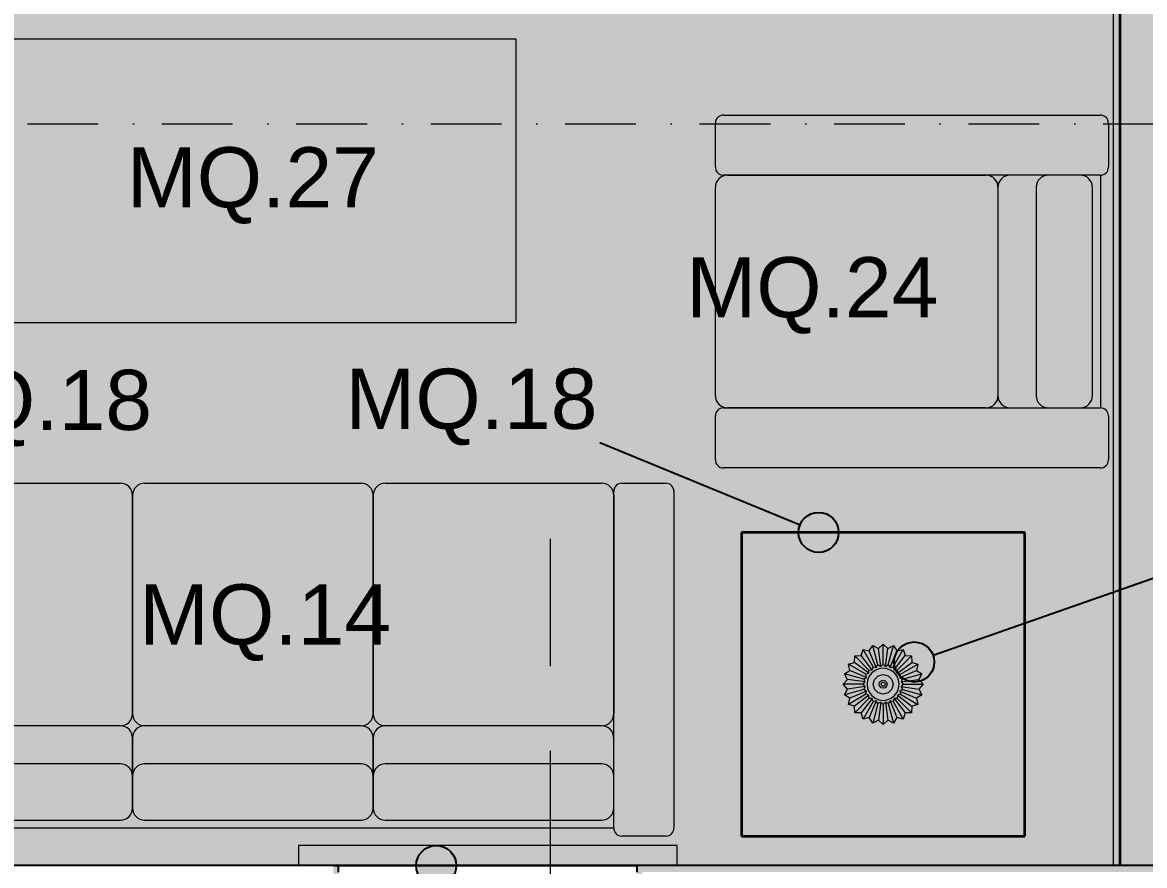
# Model space of a CAD drawing. Header units: millimetres. Extents: x -14278 to 103595, y -22378 to 34603.
# Drawn here: x 10063 to 12861, y 150 to 2253 of the extents above; entities that cross this region are included whole.
import ezdxf
from ezdxf.enums import TextEntityAlignment as Align

# ---------------------------------------------------------------- set-up
doc = ezdxf.new("R2010")
doc.units = ezdxf.units.MM
doc.header["$MEASUREMENT"] = 0
for name, pattern in [('Dashed', [282.222223, 141.111112, -141.111112]), ('Dot & Dashed', [335.138881, 176.388884, -88.194442, 0, -70.555556]), ('Long Dashed', [529.166651, 317.499995, -211.666656])]:
    doc.linetypes.add(name, pattern=pattern)
for name, color, linetype in [('A-Zz_20_10_90-T_TextFFEInternal', 7, 'Continuous'), ('A-Zz_60_50_80-P_MarkerSection', 7, 'Continuous'), ('NewA-Ee_25_10-M_WallsExternal', 7, 'Continuous'), ('NewA-Ee_25_10-M_WallsInternal', 7, 'Continuous'), ('NewA-Ee_30_40-M_Floors', 7, 'Continuous'), ('NewA-Ee_30_60-M_Pavements', 7, 'Continuous'), ('NewA-Ee_40_20-M_GeneralFFAndEInternalFixed', 7, 'Continuous'), ('NewA-Ee_40_20-M_GeneralFFAndEInternalMovable', 7, 'Continuous'), ('NewA-SL-M_SpacesInternal', 7, 'Continuous'), ('NewA-Ss_30_25-M_CeilingAndSoffitSystems', 7, 'Continuous'), ('NewA-Zz_20_10_90-T_TextFFEInternal', 7, 'Continuous'), ('NewA-Zz_35_40_80-M_GridStructural', 7, 'Continuous'), ('NewA-Zz_50_10_70-P_BoundarySiteRed', 7, 'Continuous'), ('NewA-Zz_50_90_00-M_GrossInternal', 7, 'Continuous')]:
    doc.layers.add(name, color=color, linetype=linetype)
doc.styles.add('GENERATED_STYLE_1', font='')
doc.styles.get('GENERATED_STYLE_1').set_extended_font_data('Arial')

# ---------------------------------------------------------------- blocks, each defined once
blk = doc.blocks.new('LIVING ROOM_121_20_1', base_point=(10279.5, 2968.8))
at = {"layer": 'NewA-SL-M_SpacesInternal', "color": 253, "linetype": 'Continuous', "lineweight": 13}
for p, q in [((12799.2, 150.3), (12799.2, 4242)), ((8500.3, 150.3), (12799.2, 150.3))]:
    blk.add_line(p, q, dxfattribs=at)
at = {"layer": 'NewA-SL-M_SpacesInternal', "color": 5, "lineweight": 70, "style": 'GENERATED_STYLE_1'}
for tag, height, p in [('ROOM_NAME', 200, (10279.5, 3276.6)), ('ROOM_NUMBER', 150, (10279.5, 2973.8)), ('adj_text', 150, (10279.5, 2738.1))]:
    blk.add_attdef(tag, text='', height=height, dxfattribs=at).set_placement(p, align=Align.TOP_CENTER)
blk = doc.blocks.new('Mesh_1_1', base_point=(14339.9, 34603))
at = {"layer": 'NewA-Ee_30_60-M_Pavements', "color": 254, "linetype": 'Continuous', "lineweight": 13, "flags": 128}
blk.add_lwpolyline([(14339.9, 34603, -0.414214), (42830.6, 6112.3, -0.414214), (14339.9, -22378.4, -0.414214), (-14150.7, 6112.3, -0.414214)], format="xyb", close=True, dxfattribs=at)
blk = doc.blocks.new('Slab_4_1', base_point=(11328, 15324.9))
at = {"layer": 'NewA-Ee_30_40-M_Floors', "linetype": 'Continuous', "lineweight": 13}
blk.add_hatch(color=254, dxfattribs=at).paths.add_polyline_path([(11328, 15324.9), (11328, 15099.7), (150.3, 15099.7), (150.3, 9350.5), (-124.9, 9350.5), (-124.9, 8300.5), (150.3, 8300.5), (150.3, 6700.3), (2050.3, 6700.3), (2050.3, 2150.3), (5499.7, 2150.3), (5499.7, 3091.8), (6214.3, 3091.8), (6214.3, 2766.8), (7714.3, 2766.8), (7714.3, 3091.8), (8455.6, 3091.8), (8500.3, 150.3), (16363.1, 150.3), (16363.1, -124.9), (17413.1, -124.9), (17413.1, 150.3), (27899.7, 150.3), (27899.7, 6700.3), (34699.7, 6700.3), (34699.7, 15099.7), (34639.4, 15099.7), (34639.4, 15324.9), (32809.4, 15324.9), (32809.4, 15099.7), (13158, 15099.7), (13158, 15324.9)])
at = {"layer": 'NewA-Ee_30_40-M_Floors', "color": 6, "linetype": 'Continuous', "lineweight": 13, "flags": 128}
blk.add_lwpolyline([(27899.7, 150.3), (17413.1, 150.3), (17413.1, -124.9), (16363.1, -124.9), (16363.1, 150.3), (8500.3, 150.3), (8455.6, 3091.8), (7714.3, 3091.8), (7714.3, 2766.8), (6214.3, 2766.8), (6214.3, 3091.8), (5499.7, 3091.8)], dxfattribs=at)
blk = doc.blocks.new('Slab_21_1', base_point=(8500.3, 150.3))
at = {"layer": 'NewA-Ss_30_25-M_CeilingAndSoffitSystems', "linetype": 'Continuous', "lineweight": 0}
blk.add_hatch(color=255, dxfattribs=at).paths.add_polyline_path([(8500.3, 150.3), (12783, 150.3), (12783, 4242), (8455.6, 4242), (8455.6, 3091.8), (8500.3, 3091.8)])
at = {"layer": 'NewA-Ss_30_25-M_CeilingAndSoffitSystems', "color": 6, "linetype": 'Continuous', "lineweight": 13, "flags": 128}
blk.add_lwpolyline([(8500.3, 150.3), (8500.3, 3091.8), (8455.6, 3091.8), (8455.6, 4242), (12783, 4242), (12783, 150.3)], close=True, dxfattribs=at)
blk = doc.blocks.new('Wall_44_1', base_point=(12924.2, 4242))
at = {"layer": 'NewA-Ee_25_10-M_WallsInternal', "linetype": 'Continuous', "lineweight": 13}
blk.add_hatch(color=6, dxfattribs=at).paths.add_polyline_path([(12799.2, 4242), (12799.2, 150.3), (12924.2, 150.3), (12924.2, 4242)])
at = {"layer": 'NewA-Ee_25_10-M_WallsInternal', "color": 92, "linetype": 'Continuous', "lineweight": 35, "flags": 128}
for points in [[(12799.2, 4242), (12799.2, 150.3)], [(12924.2, 496.7), (12924.2, 4242)], [(12924.2, 150.3), (12924.2, 396.7)]]:
    blk.add_lwpolyline(points, dxfattribs=at)
blk = doc.blocks.new('Window 19_5')
at = {"layer": 'NewA-Ee_25_10-M_WallsExternal', "linetype": 'Continuous', "lineweight": 13}
for points in [[(-372, 0), (-372, -50), (-322, -50), (-322, 0)], [(372, -50), (372, 0), (322, 0), (322, -50)]]:
    blk.add_hatch(color=104, dxfattribs=at).paths.add_polyline_path(points)
at = {"layer": 'NewA-Ee_25_10-M_WallsExternal', "linetype": 'Continuous'}
for p, q in [((-372, 300), (-372, 340)), ((-372, 340), (372, 340)), ((372, 340), (372, 300)), ((-322, 0), (322, 0)), ((-322, -25), (322, -25)), ((322, -50), (-322, -50)), ((-372, -300.1), (372, -300.1))]:
    blk.add_line(p, q, dxfattribs=at)
at = {"layer": 'NewA-Ee_25_10-M_WallsExternal', "linetype": 'Dashed'}
blk.add_line((-372, 300), (372, 300), dxfattribs=at)
at = {"layer": 'NewA-Ee_25_10-M_WallsExternal', "color": 24, "linetype": 'Continuous', "lineweight": 13}
for p, q in [((-372, 0), (-322, 0)), ((-322, 0), (-322, -50)), ((322, -50), (322, 0)), ((322, 0), (372, 0)), ((-322, -50), (-372, -50)), ((372, -50), (322, -50))]:
    blk.add_line(p, q, dxfattribs=at)
at = {"layer": 'NewA-Ee_25_10-M_WallsExternal', "color": 92, "linetype": 'Continuous', "lineweight": 35}
for p, q in [((-372, 0), (-372, -50)), ((372, 0), (372, -50))]:
    blk.add_line(p, q, dxfattribs=at)
blk = doc.blocks.new('Wall_57_1', base_point=(16200, 0))
at = {"layer": 'NewA-Ee_25_10-M_WallsExternal', "linetype": 'Continuous', "lineweight": 13}
for points in [[(10838.3, 150.3), (10838.3, -99.8), (10851.3, -99.8), (10851.3, 150.3)], [(11608.3, 150.3), (11595.3, 150.3), (11595.3, -99.8), (11608.3, -99.8)], [(16200, 150.3), (11608.3, 150.3), (11608.3, 133.9), (16200, 133.9)]]:
    blk.add_hatch(color=6, dxfattribs=at).paths.add_polyline_path(points)
at = {"layer": 'NewA-Ee_25_10-M_WallsExternal', "linetype": 'Continuous'}
for p, q in [((10838.3, 150.3), (10851.3, 150.3)), ((10851.3, 133.9), (10851.3, 150.3)), ((11608.3, 150.3), (11595.3, 150.3)), ((11595.3, 133.9), (11595.3, 150.3))]:
    blk.add_line(p, q, dxfattribs=at)
at = {"layer": 'NewA-Ee_25_10-M_WallsExternal', "linetype": 'Continuous', "flags": 128}
for points in [[(10838.3, 150.3), (9573, 150.3)], [(12799.2, 150.3), (11608.3, 150.3)]]:
    blk.add_lwpolyline(points, dxfattribs=at)
at = {"layer": 'NewA-Ee_25_10-M_WallsExternal', "linetype": 'Continuous', "xscale": -1, "zscale": 1000, "rotation": 180}
blk.add_blockref('Window 19_5', (11223.3, -149.8), dxfattribs=at)
blk = doc.blocks.new('Morph_9_1')
at = {"layer": 'NewA-Ee_40_20-M_GeneralFFAndEInternalMovable', "color": 6, "linetype": 'Continuous', "lineweight": 13, "flags": 128}
for points in [[(12197.3, 691.5), (12209, 702.3)], [(12209, 652.3), (12209, 702.3)], [(12209, 702.3), (12220.8, 691.5)], [(12137.6, 657), (12138.3, 673)], [(12138.3, 673), (12154.2, 673.7)], [(12173.7, 637.6), (12138.3, 673)], [(12154.2, 673.7), (12159, 688.9)], [(12181.6, 638), (12154.2, 673.7)], [(12184, 645.6), (12159, 688.9)], [(12159, 688.9), (12174.6, 685.4)], [(12174.6, 685.4), (12183.1, 698.8)], [(12191.8, 643.8), (12174.6, 685.4)], [(12196.1, 650.6), (12183.1, 698.8)], [(12183.1, 698.8), (12197.3, 691.5)], [(12203.1, 646.9), (12197.3, 691.5)], [(12214.9, 646.9), (12220.8, 691.5)], [(12220.8, 691.5), (12234.9, 698.8)], [(12221.9, 650.6), (12234.9, 698.8)], [(12226.2, 643.8), (12243.4, 685.4)], [(12234, 645.6), (12259, 688.9)], [(12234.9, 698.8), (12243.4, 685.4)], [(12236.4, 638), (12263.8, 673.7)], [(12243.4, 685.4), (12259, 688.9)], [(12244.4, 637.6), (12279.7, 673)], [(12259, 688.9), (12263.8, 673.7)], [(12263.8, 673.7), (12279.7, 673)], [(12279.7, 673), (12280.4, 657)], [(12122.4, 652.3), (12137.6, 657)], [(12125.9, 636.7), (12122.4, 652.3)], [(12165.7, 627.3), (12122.4, 652.3)], [(12173.3, 629.7), (12137.6, 657)], [(12181.6, 638), (12184, 645.6)], [(12184, 645.6), (12191.8, 643.8)], [(12191.8, 643.8), (12196.1, 650.6)], [(12196.1, 650.6), (12203.1, 646.9)], [(12203.1, 646.9), (12209, 652.3)], [(12209, 652.3), (12214.9, 646.9)], [(12214.9, 646.9), (12221.9, 650.6)], [(12221.9, 650.6), (12226.2, 643.8)], [(12226.2, 643.8), (12234, 645.6)], [(12234, 645.6), (12236.4, 638)], [(12244.7, 629.7), (12280.4, 657)], [(12252.3, 627.3), (12295.6, 652.3)], [(12280.4, 657), (12295.6, 652.3)], [(12295.6, 652.3), (12292.2, 636.7)], [(12112.4, 628.1), (12125.9, 636.7)], [(12119.8, 614), (12112.4, 628.1)], [(12160.7, 615.2), (12112.4, 628.1)], [(12167.4, 619.5), (12125.9, 636.7)], [(12160.7, 615.2), (12167.4, 619.5)], [(12165.7, 627.3), (12173.3, 629.7)], [(12167.4, 619.5), (12165.7, 627.3)], [(12173.3, 629.7), (12173.7, 637.6)], [(12173.7, 637.6), (12181.6, 638)], [(12187.6, 614.6), (12196.7, 623.6)], [(12196.7, 623.6), (12209, 626.9)], [(12209, 626.9), (12221.4, 623.6)], [(12221.4, 623.6), (12230.4, 614.6)], [(12236.4, 638), (12244.4, 637.6)], [(12244.4, 637.6), (12244.7, 629.7)], [(12244.7, 629.7), (12252.3, 627.3)], [(12250.6, 619.5), (12292.2, 636.7)], [(12252.3, 627.3), (12250.6, 619.5)], [(12250.6, 619.5), (12257.3, 615.2)], [(12257.3, 615.2), (12305.6, 628.1)], [(12292.2, 636.7), (12305.6, 628.1)], [(12305.6, 628.1), (12298.2, 614)], [(12109, 602.3), (12119.8, 614)], [(12119.8, 590.5), (12109, 602.3)], [(12159, 602.3), (12109, 602.3)], [(12112.4, 576.4), (12119.8, 590.5)], [(12160.7, 589.3), (12112.4, 576.4)], [(12164.4, 608.1), (12119.8, 614)], [(12164.4, 596.4), (12119.8, 590.5)], [(12159, 602.3), (12164.4, 608.1)], [(12164.4, 596.4), (12159, 602.3)], [(12164.4, 608.1), (12160.7, 615.2)], [(12160.7, 589.3), (12164.4, 596.4)], [(12167.4, 585), (12160.7, 589.3)], [(12184.3, 602.3), (12187.6, 614.6)], [(12187.6, 589.9), (12184.3, 602.3)], [(12196.7, 580.9), (12187.6, 589.9)], [(12199, 602.3), (12200.3, 607.3)], [(12200.3, 597.3), (12199, 602.3)], [(12200.3, 607.3), (12204, 610.9)], [(12204, 593.6), (12200.3, 597.3)], [(12204, 610.9), (12209, 612.3)], [(12204, 602.3), (12204.7, 604.8)], [(12204.7, 599.8), (12204, 602.3)], [(12209, 592.3), (12204, 593.6)], [(12204.7, 604.8), (12206.5, 606.6)], [(12206.5, 597.9), (12204.7, 599.8)], [(12206.5, 606.6), (12209, 607.3)], [(12209, 597.3), (12206.5, 597.9)], [(12209, 612.3), (12214, 610.9)], [(12209, 607.3), (12211.5, 606.6)], [(12211.5, 597.9), (12209, 597.3)], [(12214, 593.6), (12209, 592.3)], [(12211.5, 606.6), (12213.3, 604.8)], [(12213.3, 599.8), (12211.5, 597.9)], [(12213.3, 604.8), (12214, 602.3)], [(12214, 602.3), (12213.3, 599.8)], [(12214, 610.9), (12217.7, 607.3)], [(12217.7, 597.3), (12214, 593.6)], [(12217.7, 607.3), (12219, 602.3)], [(12219, 602.3), (12217.7, 597.3)], [(12230.4, 589.9), (12221.4, 580.9)], [(12230.4, 614.6), (12233.7, 602.3)], [(12233.7, 602.3), (12230.4, 589.9)], [(12257.3, 589.3), (12250.6, 585)], [(12257.3, 615.2), (12253.6, 608.1)], [(12253.6, 608.1), (12298.2, 614)], [(12253.6, 608.1), (12259, 602.3)], [(12259, 602.3), (12253.6, 596.4)], [(12253.6, 596.4), (12257.3, 589.3)], [(12253.6, 596.4), (12298.2, 590.5)], [(12257.3, 589.3), (12305.6, 576.4)], [(12259, 602.3), (12309, 602.3)], [(12298.2, 614), (12309, 602.3)], [(12309, 602.3), (12298.2, 590.5)], [(12298.2, 590.5), (12305.6, 576.4)], [(12125.9, 567.8), (12112.4, 576.4)], [(12165.7, 577.3), (12122.4, 552.3)], [(12122.4, 552.3), (12125.9, 567.8)], [(12167.4, 585), (12125.9, 567.8)], [(12173.3, 574.9), (12137.6, 547.5)], [(12173.7, 566.9), (12138.3, 531.5)], [(12181.6, 566.6), (12154.2, 530.9)], [(12165.7, 577.3), (12167.4, 585)], [(12173.3, 574.9), (12165.7, 577.3)], [(12173.7, 566.9), (12173.3, 574.9)], [(12181.6, 566.6), (12173.7, 566.9)], [(12191.8, 560.7), (12174.6, 519.1)], [(12184, 559), (12181.6, 566.6)], [(12191.8, 560.7), (12184, 559)], [(12196.1, 554), (12191.8, 560.7)], [(12209, 577.6), (12196.7, 580.9)], [(12221.4, 580.9), (12209, 577.6)], [(12226.2, 560.7), (12221.9, 554)], [(12234, 559), (12226.2, 560.7)], [(12226.2, 560.7), (12243.4, 519.1)], [(12236.4, 566.6), (12234, 559)], [(12244.4, 566.9), (12236.4, 566.6)], [(12236.4, 566.6), (12263.8, 530.9)], [(12244.7, 574.9), (12244.4, 566.9)], [(12244.4, 566.9), (12279.7, 531.5)], [(12252.3, 577.3), (12244.7, 574.9)], [(12244.7, 574.9), (12280.4, 547.5)], [(12250.6, 585), (12292.2, 567.8)], [(12250.6, 585), (12252.3, 577.3)], [(12252.3, 577.3), (12295.6, 552.3)], [(12305.6, 576.4), (12292.2, 567.8)], [(12292.2, 567.8), (12295.6, 552.3)], [(12137.6, 547.5), (12122.4, 552.3)], [(12138.3, 531.5), (12137.6, 547.5)], [(12184, 559), (12159, 515.7)], [(12196.1, 554), (12183.1, 505.7)], [(12203.1, 557.6), (12196.1, 554)], [(12203.1, 557.6), (12197.3, 513)], [(12209, 552.3), (12203.1, 557.6)], [(12214.9, 557.6), (12209, 552.3)], [(12209, 552.3), (12209, 502.3)], [(12214.9, 557.6), (12220.8, 513)], [(12221.9, 554), (12214.9, 557.6)], [(12221.9, 554), (12234.9, 505.7)], [(12234, 559), (12259, 515.7)], [(12280.4, 547.5), (12279.7, 531.5)], [(12295.6, 552.3), (12280.4, 547.5)], [(12154.2, 530.9), (12138.3, 531.5)], [(12159, 515.7), (12154.2, 530.9)], [(12174.6, 519.1), (12159, 515.7)], [(12183.1, 505.7), (12174.6, 519.1)], [(12197.3, 513), (12183.1, 505.7)], [(12209, 502.3), (12197.3, 513)], [(12220.8, 513), (12209, 502.3)], [(12234.9, 505.7), (12220.8, 513)], [(12243.4, 519.1), (12234.9, 505.7)], [(12259, 515.7), (12243.4, 519.1)], [(12263.8, 530.9), (12259, 515.7)], [(12279.7, 531.5), (12263.8, 530.9)]]:
    blk.add_lwpolyline(points, dxfattribs=at)
blk.add_lwpolyline([(12180.7, 574), (12189, 567.6), (12198.7, 563.6), (12209, 562.3), (12219.4, 563.6), (12229, 567.6), (12237.3, 574), (12243.6, 582.3), (12247.6, 591.9), (12249, 602.3), (12247.6, 612.6), (12243.6, 622.3), (12237.3, 630.5), (12229, 636.9), (12219.4, 640.9), (12209, 642.3), (12198.7, 640.9), (12189, 636.9), (12180.7, 630.5), (12174.4, 622.3), (12170.4, 612.6), (12169, 602.3), (12170.4, 591.9), (12174.4, 582.3)], close=True, dxfattribs=at)
blk = doc.blocks.new('Standard grid marker_2')
at = {"layer": 'NewA-Zz_35_40_80-M_GridStructural', "color": 6, "linetype": 'Dot & Dashed', "lineweight": 13}
blk.add_line((1000, 0), (40175.6, 0), dxfattribs=at)
at = {"layer": 'NewA-Zz_35_40_80-M_GridStructural', "style": 'GENERATED_STYLE_1'}
blk.add_attdef('AC_MarkerText_1', text='', height=250, dxfattribs=at).set_placement((41425.6, 14.3), align=Align.MIDDLE_CENTER)
blk = doc.blocks.new('Sofa 19')
at = {"layer": 'NewA-Ee_40_20-M_GeneralFFAndEInternalMovable', "color": 1, "linetype": 'Continuous', "lineweight": 18}
for p, q in [((20, 980), (130, 980)), ((750, 980), (860, 980)), ((0, 20), (0, 960)), ((150, 960), (150, 20)), ((150, 960), (730, 960)), ((730, 20), (730, 960)), ((880, 960), (880, 20)), ((700, 940), (180, 940)), ((150, 910), (150, 734.7)), ((730, 734.7), (730, 910)), ((180, 800), (700, 800)), ((180, 704.7), (700, 704.7)), ((180, 704.7), (700, 704.7)), ((150, 30), (150, 674.7)), ((730, 674.7), (730, 30)), ((130, 0), (20, 0)), ((700, 0), (180, 0)), ((860, 0), (750, 0))]:
    blk.add_line(p, q, dxfattribs=at)
for centre, radius, start, end in [((20, 960), 20, 90, 180), ((130, 960), 20, 0, 90), ((750, 960), 20, 90, 180), ((860, 960), 20, 0, 90), ((180, 910), 30, 90, 180), ((700, 910), 30, 0, 90), ((180, 830), 30, 180, 270), ((700, 830), 30, 270, 0), ((180, 734.7), 30, 180, 270), ((700, 734.7), 30, 270, 0), ((180, 674.7), 30, 90, 180), ((700, 674.7), 30, 0, 90), ((180, 30), 30, 180, 270), ((700, 30), 30, 270, 0), ((20, 20), 20, 180, 270), ((130, 20), 20, 270, 0), ((750, 20), 20, 180, 270), ((860, 20), 20, 270, 0)]:
    blk.add_arc(centre, radius, start, end, dxfattribs=at)
blk = doc.blocks.new('Rectangular Table 01 19')
at = {"layer": 'NewA-Ee_40_20-M_GeneralFFAndEInternalMovable', "color": 92, "linetype": 'Continuous', "lineweight": 35}
for p, q in [((706.4375, 757.2375), (0, 757.2375)), ((0, 757.2375), (0, 0)), ((706.4375, 0), (706.4375, 757.2375)), ((0, 0), (706.4375, 0))]:
    blk.add_line(p, q, dxfattribs=at)
blk = doc.blocks.new('Sofa 19_2')
at = {"layer": 'NewA-Ee_40_20-M_GeneralFFAndEInternalMovable', "color": 1, "linetype": 'Continuous', "lineweight": 18}
for p, q in [((20, 880), (130, 880)), ((1970, 880), (2080, 880)), ((0, 20), (0, 860)), ((150, 860), (150, 20)), ((150, 860), (1950, 860)), ((720, 840), (180, 840)), ((1320, 840), (780, 840)), ((1920, 840), (1380, 840)), ((1950, 20), (1950, 860)), ((2100, 860), (2100, 20)), ((150, 810), (150, 634.7)), ((750, 634.7), (750, 810)), ((750, 810), (750, 634.7)), ((1350, 634.7), (1350, 810)), ((1350, 810), (1350, 634.7)), ((1950, 634.7), (1950, 810)), ((180, 700), (720, 700)), ((780, 700), (1320, 700)), ((1380, 700), (1920, 700)), ((180, 604.7), (720, 604.7)), ((180, 604.7), (720, 604.7)), ((780, 604.7), (1320, 604.7)), ((780, 604.7), (1320, 604.7)), ((1380, 604.7), (1920, 604.7)), ((1380, 604.7), (1920, 604.7)), ((150, 30), (150, 574.7)), ((750, 574.7), (750, 30)), ((750, 30), (750, 574.7)), ((1350, 574.7), (1350, 30)), ((1350, 30), (1350, 574.7)), ((1950, 574.7), (1950, 30)), ((130, 0), (20, 0)), ((720, 0), (180, 0)), ((1320, 0), (780, 0)), ((1920, 0), (1380, 0)), ((2080, 0), (1970, 0))]:
    blk.add_line(p, q, dxfattribs=at)
for centre, radius, start, end in [((20, 860), 20, 90, 180), ((130, 860), 20, 0, 90), ((1970, 860), 20, 90, 180), ((2080, 860), 20, 0, 90), ((180, 810), 30, 90, 180), ((720, 810), 30, 0, 90), ((780, 810), 30, 90, 180), ((1320, 810), 30, 0, 90), ((1380, 810), 30, 90, 180), ((1920, 810), 30, 0, 90), ((180, 730), 30, 180, 270), ((720, 730), 30, 270, 0), ((780, 730), 30, 180, 270), ((1320, 730), 30, 270, 0), ((1380, 730), 30, 180, 270), ((1920, 730), 30, 270, 0), ((180, 634.7), 30, 180, 270), ((720, 634.7), 30, 270, 0), ((780, 634.7), 30, 180, 270), ((1320, 634.7), 30, 270, 0), ((1380, 634.7), 30, 180, 270), ((1920, 634.7), 30, 270, 0), ((180, 574.7), 30, 90, 180), ((720, 574.7), 30, 0, 90), ((780, 574.7), 30, 90, 180), ((1320, 574.7), 30, 0, 90), ((1380, 574.7), 30, 90, 180), ((1920, 574.7), 30, 0, 90), ((180, 30), 30, 180, 270), ((720, 30), 30, 270, 0), ((780, 30), 30, 180, 270), ((1320, 30), 30, 270, 0), ((1380, 30), 30, 180, 270), ((1920, 30), 30, 270, 0), ((20, 20), 20, 180, 270), ((130, 20), 20, 270, 0), ((1970, 20), 20, 180, 270), ((2080, 20), 20, 270, 0)]:
    blk.add_arc(centre, radius, start, end, dxfattribs=at)
blk = doc.blocks.new('Rectangular Table 01 19_2')
at = {"layer": 'NewA-Ee_40_20-M_GeneralFFAndEInternalMovable', "color": 1, "linetype": 'Continuous', "lineweight": 18}
for p, q in [((1312.8625, 706.4375), (0, 706.4375)), ((0, 706.4375), (0, 0)), ((1312.8625, 0), (1312.8625, 706.4375)), ((0, 0), (1312.8625, 0))]:
    blk.add_line(p, q, dxfattribs=at)
blk = doc.blocks.new('Venetian Blind 19_2')
at = {"layer": 'NewA-Ee_40_20-M_GeneralFFAndEInternalFixed', "color": 1, "linetype": 'Continuous', "lineweight": 18}
for p, q in [((944, 50), (0, 50)), ((0, 50), (0, 0)), ((944, 0), (944, 50)), ((0, 0), (944, 0))]:
    blk.add_line(p, q, dxfattribs=at)
blk = doc.blocks.new('Line_38_1', base_point=(11502.7, 1205.2))
at = {"layer": 'NewA-Zz_20_10_90-T_TextFFEInternal', "linetype": 'Continuous'}
blk.add_hatch(color=256, dxfattribs=at).paths.add_polyline_path([(12098.1, 980.9), (12094.3, 1000), (12083.5, 1016.2), (12067.3, 1027.1), (12048.1, 1030.9), (12029, 1027.1), (12012.8, 1016.2), (12001.9, 1000), (11998.1, 980.9), (12001.9, 961.7), (12012.8, 945.5), (12029, 934.7), (12048.1, 930.9), (12067.3, 934.7), (12083.5, 945.5), (12094.3, 961.7)])
blk.add_line((11502.7, 1205.2), (12001.9, 999.9), dxfattribs=at)
blk.add_circle((12048.1, 980.9), 50, dxfattribs=at)
blk = doc.blocks.new('Line_41_1', base_point=(13688.9, 1147.9))
at = {"layer": 'NewA-Zz_20_10_90-T_TextFFEInternal', "linetype": 'Continuous'}
blk.add_hatch(color=256, dxfattribs=at).paths.add_polyline_path([(12336.5, 657.9), (12332.7, 677), (12321.8, 693.2), (12305.6, 704.1), (12286.5, 707.9), (12267.3, 704.1), (12251.1, 693.2), (12240.3, 677), (12236.5, 657.9), (12240.3, 638.8), (12251.1, 622.5), (12267.3, 611.7), (12286.5, 607.9), (12305.6, 611.7), (12321.8, 622.5), (12332.7, 638.8)])
blk.add_line((13688.9, 1147.9), (12333.7, 674.4), dxfattribs=at)
blk.add_circle((12286.5, 657.9), 50, dxfattribs=at)
blk = doc.blocks.new('Line_54_1', base_point=(11324.8, -613.6))
at = {"layer": 'NewA-Zz_20_10_90-T_TextFFEInternal', "linetype": 'Continuous'}
blk.add_hatch(color=256, dxfattribs=at).paths.add_polyline_path([(11144.6, 150.3), (11140.8, 169.4), (11130, 185.6), (11113.8, 196.5), (11094.6, 200.3), (11075.5, 196.5), (11059.3, 185.6), (11048.4, 169.4), (11044.6, 150.3), (11048.4, 131.2), (11059.3, 114.9), (11075.5, 104.1), (11094.6, 100.3), (11113.8, 104.1), (11130, 114.9), (11140.8, 131.2)])
blk.add_line((11324.8, -613.6), (11109.1, 102.4), dxfattribs=at)
blk.add_circle((11094.6, 150.3), 50, dxfattribs=at)
blk = doc.blocks.new('Cutting Plane_2_1', base_point=(11379.6, -2269))
at = {"layer": 'A-Zz_60_50_80-P_MarkerSection', "color": 6, "linetype": 'Long Dashed', "lineweight": 13}
blk.add_line((11379.6, -1469), (11379.6, 1143.6), dxfattribs=at)
blk = doc.blocks.new('Label_40_1', base_point=(10242.9, 935.8))
at = {"layer": 'A-Zz_20_10_90-T_TextFFEInternal', "insert": (10667.9, 851.5), "char_height": 150, "attachment_point": 2, "style": 'GENERATED_STYLE_1'}
blk.add_mtext('\\fArial|b0|i0|c0|p34;MQ.14\\fArial|b0|i0|c0|p34;\\fArial|b0|i0|c0|p34;\\fArial|b0|i0|c0|p34;\\fArial|b0|i0|c0|p34;\\fArial|b0|i0|c0|p34;\\fArial|b0|i0|c0|p34;\\fArial|b0|i0|c0|p34;\\fArial|b0|i0|c0|p34;\\fArial|b0|i0|c0|p34;\\fArial|b0|i0|c0|p34;\\fArial|b0|i0|c0|p34;\\fArial|b0|i0|c0|p34;\\fArial|b0|i0|c0|p34;\\fArial|b0|i0|c0|p34;\\fArial|b0|i0|c0|p34;\\fArial|b0|i0|c0|p34;\\fArial|b0|i0|c0|p34;\\fArial|b0|i0|c0|p34;\\fArial|b0|i0|c0|p34;\\fArial|b0|i0|c0|p34;\\fArial|b0|i0|c0|p34;\\fArial|b0|i0|c0|p34;\\fArial|b0|i0|c0|p34;\\fArial|b0|i0|c0|p34;\\fArial|b0|i0|c0|p34;\\fArial|b0|i0|c0|p34;\\fArial|b0|i0|c0|p34;\\fArial|b0|i0|c0|p34;\\fArial|b0|i0|c0|p34;}', dxfattribs=at)
blk = doc.blocks.new('Label_42_1', base_point=(10212.4, 2025.8))
at = {"layer": 'A-Zz_20_10_90-T_TextFFEInternal', "insert": (10637.4, 1941.5), "char_height": 150, "attachment_point": 2, "style": 'GENERATED_STYLE_1'}
blk.add_mtext('\\fArial|b0|i0|c0|p34;MQ.27\\fArial|b0|i0|c0|p34;\\fArial|b0|i0|c0|p34;\\fArial|b0|i0|c0|p34;\\fArial|b0|i0|c0|p34;\\fArial|b0|i0|c0|p34;\\fArial|b0|i0|c0|p34;\\fArial|b0|i0|c0|p34;\\fArial|b0|i0|c0|p34;\\fArial|b0|i0|c0|p34;\\fArial|b0|i0|c0|p34;\\fArial|b0|i0|c0|p34;\\fArial|b0|i0|c0|p34;\\fArial|b0|i0|c0|p34;\\fArial|b0|i0|c0|p34;\\fArial|b0|i0|c0|p34;\\fArial|b0|i0|c0|p34;\\fArial|b0|i0|c0|p34;\\fArial|b0|i0|c0|p34;\\fArial|b0|i0|c0|p34;\\fArial|b0|i0|c0|p34;\\fArial|b0|i0|c0|p34;\\fArial|b0|i0|c0|p34;\\fArial|b0|i0|c0|p34;\\fArial|b0|i0|c0|p34;\\fArial|b0|i0|c0|p34;\\fArial|b0|i0|c0|p34;\\fArial|b0|i0|c0|p34;\\fArial|b0|i0|c0|p34;\\fArial|b0|i0|c0|p34;}', dxfattribs=at)
blk = doc.blocks.new('Label_44_1', base_point=(11607.4, 1751.7))
at = {"layer": 'A-Zz_20_10_90-T_TextFFEInternal', "insert": (12032.4, 1667.4), "char_height": 150, "attachment_point": 2, "style": 'GENERATED_STYLE_1'}
blk.add_mtext('\\fArial|b0|i0|c0|p34;MQ.24\\fArial|b0|i0|c0|p34;\\fArial|b0|i0|c0|p34;\\fArial|b0|i0|c0|p34;\\fArial|b0|i0|c0|p34;\\fArial|b0|i0|c0|p34;\\fArial|b0|i0|c0|p34;\\fArial|b0|i0|c0|p34;\\fArial|b0|i0|c0|p34;\\fArial|b0|i0|c0|p34;\\fArial|b0|i0|c0|p34;\\fArial|b0|i0|c0|p34;\\fArial|b0|i0|c0|p34;\\fArial|b0|i0|c0|p34;\\fArial|b0|i0|c0|p34;\\fArial|b0|i0|c0|p34;\\fArial|b0|i0|c0|p34;\\fArial|b0|i0|c0|p34;\\fArial|b0|i0|c0|p34;\\fArial|b0|i0|c0|p34;\\fArial|b0|i0|c0|p34;\\fArial|b0|i0|c0|p34;\\fArial|b0|i0|c0|p34;\\fArial|b0|i0|c0|p34;\\fArial|b0|i0|c0|p34;\\fArial|b0|i0|c0|p34;\\fArial|b0|i0|c0|p34;\\fArial|b0|i0|c0|p34;\\fArial|b0|i0|c0|p34;\\fArial|b0|i0|c0|p34;}', dxfattribs=at)
blk = doc.blocks.new('Label_107_1', base_point=(10757.4, 1473.6))
at = {"layer": 'A-Zz_20_10_90-T_TextFFEInternal', "insert": (11182.4, 1389.3), "char_height": 150, "attachment_point": 2, "style": 'GENERATED_STYLE_1'}
blk.add_mtext('\\fArial|b0|i0|c0|p34;MQ.18\\fArial|b0|i0|c0|p34;\\fArial|b0|i0|c0|p34;\\fArial|b0|i0|c0|p34;\\fArial|b0|i0|c0|p34;\\fArial|b0|i0|c0|p34;\\fArial|b0|i0|c0|p34;\\fArial|b0|i0|c0|p34;\\fArial|b0|i0|c0|p34;\\fArial|b0|i0|c0|p34;\\fArial|b0|i0|c0|p34;\\fArial|b0|i0|c0|p34;\\fArial|b0|i0|c0|p34;\\fArial|b0|i0|c0|p34;\\fArial|b0|i0|c0|p34;\\fArial|b0|i0|c0|p34;\\fArial|b0|i0|c0|p34;\\fArial|b0|i0|c0|p34;\\fArial|b0|i0|c0|p34;\\fArial|b0|i0|c0|p34;\\fArial|b0|i0|c0|p34;\\fArial|b0|i0|c0|p34;\\fArial|b0|i0|c0|p34;\\fArial|b0|i0|c0|p34;\\fArial|b0|i0|c0|p34;\\fArial|b0|i0|c0|p34;\\fArial|b0|i0|c0|p34;\\fArial|b0|i0|c0|p34;\\fArial|b0|i0|c0|p34;\\fArial|b0|i0|c0|p34;}', dxfattribs=at)
blk = doc.blocks.new('Label_108_1', base_point=(9646.7, 1470.7))
at = {"layer": 'A-Zz_20_10_90-T_TextFFEInternal', "insert": (10071.7, 1386.4), "char_height": 150, "attachment_point": 2, "style": 'GENERATED_STYLE_1'}
blk.add_mtext('\\fArial|b0|i0|c0|p34;MQ.18\\fArial|b0|i0|c0|p34;\\fArial|b0|i0|c0|p34;\\fArial|b0|i0|c0|p34;\\fArial|b0|i0|c0|p34;\\fArial|b0|i0|c0|p34;\\fArial|b0|i0|c0|p34;\\fArial|b0|i0|c0|p34;\\fArial|b0|i0|c0|p34;\\fArial|b0|i0|c0|p34;\\fArial|b0|i0|c0|p34;\\fArial|b0|i0|c0|p34;\\fArial|b0|i0|c0|p34;\\fArial|b0|i0|c0|p34;\\fArial|b0|i0|c0|p34;\\fArial|b0|i0|c0|p34;\\fArial|b0|i0|c0|p34;\\fArial|b0|i0|c0|p34;\\fArial|b0|i0|c0|p34;\\fArial|b0|i0|c0|p34;\\fArial|b0|i0|c0|p34;\\fArial|b0|i0|c0|p34;\\fArial|b0|i0|c0|p34;\\fArial|b0|i0|c0|p34;\\fArial|b0|i0|c0|p34;\\fArial|b0|i0|c0|p34;\\fArial|b0|i0|c0|p34;\\fArial|b0|i0|c0|p34;\\fArial|b0|i0|c0|p34;\\fArial|b0|i0|c0|p34;}', dxfattribs=at)

msp = doc.modelspace()

# ---------------------------------------------------------------- hatches: boundary and pattern name
at = {"layer": 'NewA-Zz_50_90_00-M_GrossInternal', "linetype": 'Continuous', "lineweight": 140}
msp.add_hatch(color=1, dxfattribs=at).paths.add_polyline_path([(150.3, 15099.7), (34699.7, 15099.7), (34699.7, 6700.3), (27899.7, 6700.3), (27899.7, 150.3), (8500.3, 150.3), (8500.3, 3091.8), (5499.7, 3091.8), (5499.7, 2150.3), (2050.3, 2150.3), (2050.3, 6700.3), (150.3, 6700.3)])

# ---------------------------------------------------------------- linework, layer by layer
at = {"layer": 'NewA-Zz_50_10_70-P_BoundarySiteRed', "color": 1, "linetype": 'Continuous', "lineweight": 140}
msp.add_circle((14339.9, 6112.3), 28490.7, dxfattribs=at)
at = {"layer": 'NewA-Zz_50_90_00-M_GrossInternal', "linetype": 'Continuous', "flags": 128}
msp.add_lwpolyline([(150.3, 15099.7), (34699.7, 15099.7), (34699.7, 6700.3), (27899.7, 6700.3), (27899.7, 150.3), (8500.3, 150.3), (8500.3, 3091.8), (5499.7, 3091.8), (5499.7, 2150.3), (2050.3, 2150.3), (2050.3, 6700.3), (150.3, 6700.3)], close=True, dxfattribs=at)

# ---------------------------------------------------------------- block references
at = {"layer": 'A-Zz_20_10_90-T_TextFFEInternal', "color": 6, "linetype": 'Continuous', "lineweight": 13}
for name, p in [('Label_42_1', (10212.4, 2025.8)), ('Label_44_1', (11607.4, 1751.7)), ('Label_108_1', (9646.7, 1470.7)), ('Label_107_1', (10757.4, 1473.6)), ('Label_40_1', (10242.9, 935.8))]:
    msp.add_blockref(name, p, dxfattribs=at)
at = {"layer": 'A-Zz_60_50_80-P_MarkerSection', "color": 6, "lineweight": 13}
msp.add_blockref('Cutting Plane_2_1', (11379.6, -2269), dxfattribs=at)
at = {"layer": 'NewA-Ee_25_10-M_WallsExternal', "color": 92, "lineweight": 35}
msp.add_blockref('Wall_57_1', (16200, 0), dxfattribs=at)
at = {"layer": 'NewA-Ee_25_10-M_WallsInternal', "color": 92, "lineweight": 35}
msp.add_blockref('Wall_44_1', (12924.2, 4242), dxfattribs=at)
at = {"layer": 'NewA-Ee_30_40-M_Floors', "color": 6, "linetype": 'Continuous', "lineweight": 13}
msp.add_blockref('Slab_4_1', (11328, 15324.9), dxfattribs=at)
at = {"layer": 'NewA-Ee_30_60-M_Pavements', "color": 254, "lineweight": 13}
msp.add_blockref('Mesh_1_1', (14339.9, 34603), dxfattribs=at)
at = {"layer": 'NewA-Ee_40_20-M_GeneralFFAndEInternalFixed', "color": 6, "linetype": 'Continuous', "lineweight": 13, "zscale": 1000}
msp.add_blockref('Venetian Blind 19_2', (10751.3, 150.3), dxfattribs=at)
at = {"layer": 'NewA-Ee_40_20-M_GeneralFFAndEInternalMovable', "color": 6, "linetype": 'Continuous', "lineweight": 13, "zscale": 1000}
for name, p in [('Rectangular Table 01 19_2', (9981, 1504.8)), ('Rectangular Table 01 19', (11855.8, 223.6))]:
    msp.add_blockref(name, p, dxfattribs=at)
for name, p, rotation in [('Sofa 19', (11790.7, 2021.7), 270), ('Sofa 19_2', (11687.4, 1103.6), 180)]:
    msp.add_blockref(name, p, dxfattribs=dict(at, rotation=rotation))
at = {"layer": 'NewA-Ee_40_20-M_GeneralFFAndEInternalMovable', "linetype": 'Continuous', "lineweight": 0}
msp.add_blockref('Morph_9_1', (0, 0), dxfattribs=at)
at = {"layer": 'NewA-SL-M_SpacesInternal', "linetype": 'Continuous'}
msp.add_blockref('LIVING ROOM_121_20_1', (10279.5, 2968.8), dxfattribs=at)
at = {"layer": 'NewA-Ss_30_25-M_CeilingAndSoffitSystems', "color": 6, "linetype": 'Continuous', "lineweight": 13}
msp.add_blockref('Slab_21_1', (8500.3, 150.3), dxfattribs=at)
at = {"layer": 'NewA-Zz_20_10_90-T_TextFFEInternal', "linetype": 'Continuous'}
for name, p in [('Line_38_1', (11502.7, 1205.2)), ('Line_41_1', (13688.9, 1147.9)), ('Line_54_1', (11324.8, -613.6))]:
    msp.add_blockref(name, p, dxfattribs=at)
at = {"layer": 'NewA-Zz_35_40_80-M_GridStructural', "color": 1, "linetype": 'Continuous', "lineweight": 18, "zscale": 1000}
msp.add_blockref('Standard grid marker_2', (-1652.3, 2000), dxfattribs=at)

doc.saveas('drawing.dxf')
